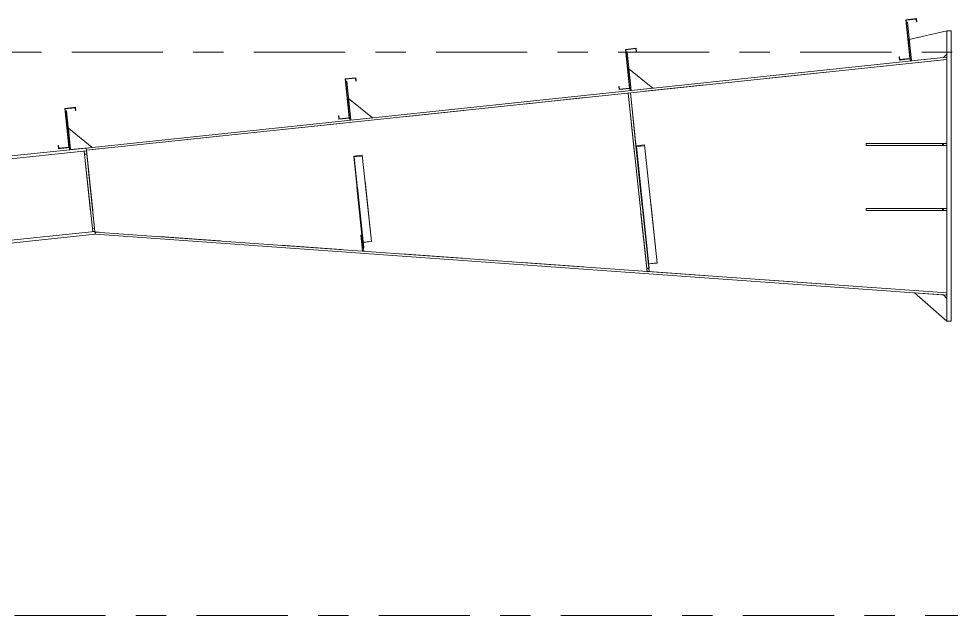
# Model space of a CAD drawing. Header units: millimetres. Extents: x -88 to 735, y -128 to 446.
# Drawn here: x 119.72 to 150.45, y 385.37 to 405.04 of the extents above; entities that cross this region are included whole.
import ezdxf

# ---------------------------------------------------------------- set-up
doc = ezdxf.new("R2010")
doc.units = ezdxf.units.MM
for name, pattern in [('XKITLINE00', [0]), ('XKITLINE02', [4, 2, -2]), ('XKITLINE03', [6, 3, -1, 1, -1])]:
    doc.linetypes.add(name, pattern=pattern)
doc.layers.add('Part', color=2, linetype='Continuous', lineweight=0)
doc.layers.add('S-grid', color=1, linetype='Continuous', lineweight=0)

# ---------------------------------------------------------------- blocks, each defined once
blk = doc.blocks.new('*A510')
at = {"layer": 'Part'}
blk.add_hatch(color=3, dxfattribs=at).paths.add_polyline_path([(140.061, 400.85), (140.345, 400.88), (140.348, 400.852), (140.078, 400.824), (140.134, 400.298), (140.12, 400.297)], flags=17)
blk = doc.blocks.new('*A511')
at = {"layer": 'Part'}
blk.add_hatch(color=3, dxfattribs=at).paths.add_polyline_path([(130.761, 400.504), (131.045, 400.534), (131.047, 400.511), (130.777, 400.483), (130.822, 400.059), (130.808, 400.057)], flags=17)
blk = doc.blocks.new('*A518')
at = {"layer": 'Part'}
blk.add_hatch(color=3, dxfattribs=at).paths.add_polyline_path([(121.244, 402.08), (121.599, 402.118), (121.611, 402.011), (121.598, 402.01), (121.588, 402.104), (121.258, 402.069), (121.393, 400.789), (121.038, 400.751), (121.027, 400.858), (121.04, 400.859), (121.05, 400.766), (121.379, 400.8)], flags=17)
blk = doc.blocks.new('*A519')
at = {"layer": 'Part'}
blk.add_hatch(color=3, dxfattribs=at).paths.add_polyline_path([(121.244, 402.08), (121.599, 402.118), (121.611, 402.011), (121.598, 402.01), (121.588, 402.104), (121.258, 402.069), (121.393, 400.789), (121.038, 400.751), (121.027, 400.858), (121.04, 400.859), (121.05, 400.766), (121.379, 400.8)], flags=17)
blk = doc.blocks.new('*A524')
at = {"layer": 'Part'}
blk.add_hatch(color=3, dxfattribs=at).paths.add_polyline_path([(148.948, 405.002), (149.303, 405.04), (149.314, 404.933), (149.301, 404.932), (149.291, 405.026), (148.962, 404.991), (149.097, 403.711), (148.742, 403.673), (148.73, 403.78), (148.743, 403.781), (148.753, 403.688), (149.083, 403.722)], flags=17)
blk = doc.blocks.new('*A525')
at = {"layer": 'Part'}
blk.add_hatch(color=3, dxfattribs=at).paths.add_polyline_path([(148.948, 405.002), (149.303, 405.04), (149.314, 404.933), (149.301, 404.932), (149.291, 405.026), (148.962, 404.991), (149.097, 403.711), (148.742, 403.673), (148.73, 403.78), (148.743, 403.781), (148.753, 403.688), (149.083, 403.722)], flags=17)
blk = doc.blocks.new('*A526')
at = {"layer": 'Part'}
blk.add_hatch(color=3, dxfattribs=at).paths.add_polyline_path([(130.479, 403.054), (130.834, 403.092), (130.845, 402.985), (130.832, 402.984), (130.822, 403.078), (130.493, 403.043), (130.628, 401.763), (130.273, 401.725), (130.261, 401.832), (130.274, 401.833), (130.284, 401.74), (130.614, 401.774)], flags=17)
blk = doc.blocks.new('*A527')
at = {"layer": 'Part'}
blk.add_hatch(color=3, dxfattribs=at).paths.add_polyline_path([(130.479, 403.054), (130.834, 403.092), (130.845, 402.985), (130.832, 402.984), (130.822, 403.078), (130.493, 403.043), (130.628, 401.763), (130.273, 401.725), (130.261, 401.832), (130.274, 401.833), (130.284, 401.74), (130.614, 401.774)], flags=17)
blk = doc.blocks.new('*A528')
at = {"layer": 'Part'}
blk.add_hatch(color=3, dxfattribs=at).paths.add_polyline_path([(139.713, 404.028), (140.068, 404.066), (140.079, 403.959), (140.067, 403.958), (140.057, 404.052), (139.727, 404.017), (139.862, 402.737), (139.507, 402.699), (139.496, 402.806), (139.509, 402.807), (139.518, 402.714), (139.848, 402.748)], flags=17)
blk = doc.blocks.new('*A529')
at = {"layer": 'Part'}
blk.add_hatch(color=3, dxfattribs=at).paths.add_polyline_path([(139.713, 404.028), (140.068, 404.066), (140.079, 403.959), (140.067, 403.958), (140.057, 404.052), (139.727, 404.017), (139.862, 402.737), (139.507, 402.699), (139.496, 402.806), (139.509, 402.807), (139.518, 402.714), (139.848, 402.748)], flags=17)
blk = doc.blocks.new('*A2057')
at = {"layer": 'S-grid', "color": 1, "linetype": 'XKITLINE03', "lineweight": 0}
blk.add_line((79.477, 403.94), (224.414, 403.94), dxfattribs=at)
blk = doc.blocks.new('*A2058')
at = {"layer": 'S-grid', "color": 1, "linetype": 'XKITLINE03', "lineweight": 0}
blk.add_line((-48.412, 385.368), (395.032, 385.368), dxfattribs=at)
blk = doc.blocks.new('*A2105')
at = {"layer": 'Part', "color": 2, "linetype": 'XKITLINE00', "lineweight": 0}
for p, q in [((121.946, 400.775), (59.689, 394.209)), ((121.956, 400.683), (59.698, 394.116)), ((121.954, 400.704), (121.956, 400.683)), ((122.236, 398.026), (66.568, 392.155)), ((122.236, 398.026), (122.246, 397.934)), ((122.246, 397.934), (66.578, 392.062)), ((66.284, 392.125), (59.979, 391.46)), ((66.294, 392.032), (59.988, 391.367))]:
    blk.add_line(p, q, dxfattribs=at)
at = {"layer": 'Part', "color": 7, "linetype": 'XKITLINE02', "lineweight": 0}
for p, q in [((121.946, 400.775), (121.954, 400.704)), ((121.956, 400.683), (122.236, 398.026)), ((59.689, 394.209), (59.988, 391.367)), ((66.568, 392.155), (66.284, 392.125)), ((66.578, 392.062), (66.294, 392.032))]:
    blk.add_line(p, q, dxfattribs=at)
blk = doc.blocks.new('*A2293')
at = {"layer": 'Part', "color": 7, "linetype": 'XKITLINE02', "lineweight": 0}
for p, q in [((150.303, 400.926), (147.646, 400.926)), ((147.646, 400.854), (147.646, 400.926)), ((150.303, 400.854), (147.646, 400.854)), ((150.16, 400.854), (150.16, 400.926)), ((150.196, 400.854), (150.196, 400.926)), ((150.303, 400.926), (150.303, 400.854))]:
    blk.add_line(p, q, dxfattribs=at)
blk = doc.blocks.new('*A2294')
at = {"layer": 'Part', "color": 7, "linetype": 'XKITLINE02', "lineweight": 0}
for p, q in [((150.303, 398.783), (147.646, 398.783)), ((147.646, 398.711), (147.646, 398.783)), ((150.303, 398.711), (147.646, 398.711)), ((150.16, 398.711), (150.16, 398.783)), ((150.196, 398.711), (150.196, 398.783)), ((150.303, 398.783), (150.303, 398.711))]:
    blk.add_line(p, q, dxfattribs=at)
blk = doc.blocks.new('*A2295')
at = {"layer": 'Part', "color": 2, "linetype": 'XKITLINE00', "lineweight": 0}
for p, q in [((150.303, 400.926), (147.646, 400.926)), ((147.646, 400.926), (147.646, 400.854)), ((150.303, 400.854), (147.646, 400.854)), ((150.16, 400.854), (150.16, 400.926))]:
    blk.add_line(p, q, dxfattribs=at)
at = {"layer": 'Part', "color": 7, "linetype": 'XKITLINE02', "lineweight": 0}
for p, q in [((150.196, 400.854), (150.196, 400.926)), ((150.303, 400.926), (150.303, 400.854))]:
    blk.add_line(p, q, dxfattribs=at)
blk = doc.blocks.new('*A2296')
at = {"layer": 'Part', "color": 2, "linetype": 'XKITLINE00', "lineweight": 0}
for p, q in [((150.303, 398.783), (147.646, 398.783)), ((147.646, 398.783), (147.646, 398.711)), ((150.303, 398.711), (147.646, 398.711)), ((150.16, 398.711), (150.16, 398.783))]:
    blk.add_line(p, q, dxfattribs=at)
at = {"layer": 'Part', "color": 7, "linetype": 'XKITLINE02', "lineweight": 0}
for p, q in [((150.196, 398.711), (150.196, 398.783)), ((150.303, 398.783), (150.303, 398.711))]:
    blk.add_line(p, q, dxfattribs=at)
blk = doc.blocks.new('*A2297')
at = {"layer": 'Part', "color": 2, "linetype": 'XKITLINE00', "lineweight": 0}
for p, q in [((149.234, 396.002), (150.303, 395.069)), ((150.196, 395.933), (150.303, 395.818))]:
    blk.add_line(p, q, dxfattribs=at)
at = {"layer": 'Part', "color": 7, "linetype": 'XKITLINE02', "lineweight": 0}
for p, q in [((150.196, 395.933), (149.234, 396.002)), ((150.303, 395.818), (150.303, 395.069))]:
    blk.add_line(p, q, dxfattribs=at)
blk = doc.blocks.new('*A2341')
at = {"layer": 'Part', "color": 2, "linetype": 'XKITLINE00', "lineweight": 0}
for p, q in [((122.251, 398.005), (122.246, 397.934)), ((150.303, 395.997), (122.251, 398.005)), ((122.246, 397.934), (150.298, 395.926)), ((150.298, 395.926), (150.303, 395.997))]:
    blk.add_line(p, q, dxfattribs=at)
blk = doc.blocks.new('*A2342')
at = {"layer": 'Part', "color": 2, "linetype": 'XKITLINE00', "lineweight": 0}
for p, q in [((150.295, 403.766), (121.946, 400.775)), ((121.954, 400.704), (150.303, 403.694)), ((150.303, 403.694), (150.295, 403.766)), ((121.946, 400.775), (121.954, 400.704))]:
    blk.add_line(p, q, dxfattribs=at)
blk = doc.blocks.new('*A2343')
at = {"layer": 'Part', "color": 7, "linetype": 'XKITLINE02', "lineweight": 0}
for p, q in [((150.303, 403.694), (121.954, 400.704)), ((150.303, 395.997), (150.303, 403.694)), ((121.954, 400.704), (122.238, 398.006)), ((150.303, 395.997), (122.251, 398.005))]:
    blk.add_line(p, q, dxfattribs=at)
at = {"layer": 'Part', "color": 2, "linetype": 'XKITLINE00', "lineweight": 0}
blk.add_line((122.251, 398.005), (122.238, 398.006), dxfattribs=at)
blk = doc.blocks.new('*A2357')
at = {"layer": 'Part', "color": 7, "linetype": 'XKITLINE02', "lineweight": 0}
for p, q in [((131.079, 397.486), (130.761, 400.504)), ((131.093, 397.487), (130.777, 400.483)), ((131.345, 397.688), (131.045, 400.534)), ((131.06, 397.667), (131.344, 397.697)), ((131.075, 397.659), (131.345, 397.688)), ((131.079, 397.486), (131.093, 397.487))]:
    blk.add_line(p, q, dxfattribs=at)
blk = doc.blocks.new('*A2358')
at = {"layer": 'Part', "color": 7, "linetype": 'XKITLINE02', "lineweight": 0}
for p, q in [((140.487, 396.814), (140.061, 400.85)), ((140.501, 396.816), (140.078, 400.824)), ((140.756, 396.983), (140.345, 400.88)), ((140.472, 396.96), (140.756, 396.99)), ((140.487, 396.955), (140.756, 396.983)), ((140.487, 396.814), (140.501, 396.816))]:
    blk.add_line(p, q, dxfattribs=at)
blk = doc.blocks.new('*A2359')
at = {"layer": 'Part', "color": 2, "linetype": 'XKITLINE00', "lineweight": 0}
for p, q in [((121.301, 402), (121.266, 401.996)), ((121.436, 400.722), (121.301, 402)), ((121.393, 400.789), (121.401, 400.718))]:
    blk.add_line(p, q, dxfattribs=at)
at = {"layer": 'Part', "color": 7, "linetype": 'XKITLINE02', "lineweight": 0}
for p, q in [((121.266, 401.996), (121.393, 400.789)), ((121.401, 400.718), (121.436, 400.722))]:
    blk.add_line(p, q, dxfattribs=at)
blk = doc.blocks.new('*A2360')
at = {"layer": 'Part', "color": 2, "linetype": 'XKITLINE00', "lineweight": 0}
blk.add_line((122.147, 400.797), (121.361, 401.432), dxfattribs=at)
at = {"layer": 'Part', "color": 7, "linetype": 'XKITLINE02', "lineweight": 0}
for p, q in [((121.361, 401.432), (121.436, 400.722)), ((121.436, 400.722), (122.147, 400.797))]:
    blk.add_line(p, q, dxfattribs=at)
blk = doc.blocks.new('*A2361')
at = {"layer": 'Part', "color": 7, "linetype": 'XKITLINE02', "lineweight": 0}
for p, q in [((121.956, 400.683), (121.885, 400.676)), ((121.885, 400.676), (122.165, 398.019)), ((121.896, 400.569), (121.967, 400.576)), ((122.236, 398.026), (121.956, 400.683)), ((122.154, 398.125), (122.225, 398.133)), ((122.165, 398.019), (122.236, 398.026))]:
    blk.add_line(p, q, dxfattribs=at)
blk = doc.blocks.new('*A2362')
at = {"layer": 'Part', "color": 7, "linetype": 'XKITLINE02', "lineweight": 0}
for p, q in [((121.956, 400.683), (121.885, 400.676)), ((121.896, 400.569), (121.967, 400.576)), ((122.225, 398.133), (122.154, 398.125)), ((122.236, 398.026), (122.165, 398.019))]:
    blk.add_line(p, q, dxfattribs=at)
at = {"layer": 'Part', "color": 2, "linetype": 'XKITLINE00', "lineweight": 0}
for p, q in [((122.165, 398.019), (121.885, 400.676)), ((121.956, 400.683), (122.236, 398.026))]:
    blk.add_line(p, q, dxfattribs=at)
blk = doc.blocks.new('*A2363')
at = {"layer": 'Part', "color": 2, "linetype": 'XKITLINE00', "lineweight": 0}
for p, q in [((140.345, 400.88), (140.061, 400.85)), ((140.061, 400.85), (140.459, 397.083)), ((140.078, 400.824), (140.348, 400.852)), ((140.501, 396.816), (140.078, 400.824)), ((140.756, 396.983), (140.345, 400.88)), ((140.134, 400.298), (140.12, 400.297)), ((140.487, 396.955), (140.756, 396.983)), ((140.487, 396.814), (140.501, 396.816))]:
    blk.add_line(p, q, dxfattribs=at)
at = {"layer": 'Part', "color": 7, "linetype": 'XKITLINE02', "lineweight": 0}
for p, q in [((140.459, 397.083), (140.487, 396.814)), ((140.472, 396.96), (140.756, 396.99))]:
    blk.add_line(p, q, dxfattribs=at)
blk = doc.blocks.new('*A2364')
at = {"layer": 'Part', "color": 2, "linetype": 'XKITLINE00', "lineweight": 0}
for p, q in [((139.77, 403.948), (139.735, 403.945)), ((139.905, 402.67), (139.77, 403.948)), ((139.862, 402.737), (139.87, 402.666))]:
    blk.add_line(p, q, dxfattribs=at)
at = {"layer": 'Part', "color": 7, "linetype": 'XKITLINE02', "lineweight": 0}
for p, q in [((139.735, 403.945), (139.862, 402.737)), ((139.87, 402.666), (139.905, 402.67))]:
    blk.add_line(p, q, dxfattribs=at)
blk = doc.blocks.new('*A2365')
at = {"layer": 'Part', "color": 7, "linetype": 'XKITLINE02', "lineweight": 0}
for p, q in [((139.806, 402.587), (139.877, 402.595)), ((140.061, 400.85), (140.459, 397.083)), ((140.417, 396.798), (140.488, 396.805)), ((140.427, 396.704), (140.428, 396.691)), ((140.499, 396.699), (140.428, 396.691))]:
    blk.add_line(p, q, dxfattribs=at)
at = {"layer": 'Part', "color": 2, "linetype": 'XKITLINE00', "lineweight": 0}
for p, q in [((140.427, 396.704), (139.806, 402.587)), ((139.877, 402.595), (140.061, 400.85)), ((140.459, 397.083), (140.499, 396.699))]:
    blk.add_line(p, q, dxfattribs=at)
blk = doc.blocks.new('*A2366')
at = {"layer": 'Part', "color": 7, "linetype": 'XKITLINE02', "lineweight": 0}
for p, q in [((139.877, 402.595), (139.806, 402.587)), ((139.806, 402.587), (140.428, 396.691)), ((140.499, 396.699), (139.877, 402.595)), ((140.417, 396.798), (140.488, 396.805)), ((140.428, 396.691), (140.499, 396.699))]:
    blk.add_line(p, q, dxfattribs=at)
blk = doc.blocks.new('*A2367')
at = {"layer": 'Part', "color": 2, "linetype": 'XKITLINE00', "lineweight": 0}
blk.add_line((140.616, 402.745), (139.83, 403.38), dxfattribs=at)
at = {"layer": 'Part', "color": 7, "linetype": 'XKITLINE02', "lineweight": 0}
for p, q in [((139.83, 403.38), (139.905, 402.67)), ((139.905, 402.67), (140.616, 402.745))]:
    blk.add_line(p, q, dxfattribs=at)
blk = doc.blocks.new('*A2368')
at = {"layer": 'Part', "color": 2, "linetype": 'XKITLINE00', "lineweight": 0}
for p, q in [((131.045, 400.534), (130.761, 400.504)), ((130.761, 400.504), (131.054, 397.723)), ((130.777, 400.483), (131.047, 400.511)), ((130.777, 400.483), (130.822, 400.059)), ((131.345, 397.688), (131.045, 400.534)), ((130.822, 400.059), (130.808, 400.057)), ((130.822, 400.059), (131.093, 397.487)), ((131.075, 397.659), (131.345, 397.688)), ((131.079, 397.486), (131.093, 397.487))]:
    blk.add_line(p, q, dxfattribs=at)
at = {"layer": 'Part', "color": 7, "linetype": 'XKITLINE02', "lineweight": 0}
for p, q in [((131.054, 397.723), (131.079, 397.486)), ((131.06, 397.667), (131.344, 397.697))]:
    blk.add_line(p, q, dxfattribs=at)
blk = doc.blocks.new('*A2369')
at = {"layer": 'Part', "color": 7, "linetype": 'XKITLINE02', "lineweight": 0}
for p, q in [((131.035, 397.905), (130.999, 397.901)), ((130.999, 397.901), (131.055, 397.369)), ((131.091, 397.372), (131.035, 397.905)), ((131.044, 397.475), (131.08, 397.479)), ((131.055, 397.369), (131.091, 397.372))]:
    blk.add_line(p, q, dxfattribs=at)
blk = doc.blocks.new('*A2370')
at = {"layer": 'Part', "color": 2, "linetype": 'XKITLINE00', "lineweight": 0}
for p, q in [((130.536, 402.974), (130.5, 402.97)), ((130.671, 401.696), (130.536, 402.974)), ((130.628, 401.763), (130.635, 401.692))]:
    blk.add_line(p, q, dxfattribs=at)
at = {"layer": 'Part', "color": 7, "linetype": 'XKITLINE02', "lineweight": 0}
for p, q in [((130.5, 402.97), (130.628, 401.763)), ((130.635, 401.692), (130.671, 401.696))]:
    blk.add_line(p, q, dxfattribs=at)
blk = doc.blocks.new('*A2371')
at = {"layer": 'Part', "color": 2, "linetype": 'XKITLINE00', "lineweight": 0}
for p, q in [((130.999, 397.901), (131.035, 397.905)), ((131.055, 397.375), (130.999, 397.901)), ((131.054, 397.723), (131.091, 397.372))]:
    blk.add_line(p, q, dxfattribs=at)
at = {"layer": 'Part', "color": 7, "linetype": 'XKITLINE02', "lineweight": 0}
for p, q in [((131.035, 397.905), (131.054, 397.723)), ((131.044, 397.475), (131.08, 397.479)), ((131.055, 397.375), (131.055, 397.369)), ((131.091, 397.372), (131.055, 397.369))]:
    blk.add_line(p, q, dxfattribs=at)
blk = doc.blocks.new('*A2372')
at = {"layer": 'Part', "color": 2, "linetype": 'XKITLINE00', "lineweight": 0}
blk.add_line((131.381, 401.771), (130.596, 402.406), dxfattribs=at)
at = {"layer": 'Part', "color": 7, "linetype": 'XKITLINE02', "lineweight": 0}
for p, q in [((130.596, 402.406), (130.671, 401.696)), ((130.671, 401.696), (131.381, 401.771))]:
    blk.add_line(p, q, dxfattribs=at)
blk = doc.blocks.new('*A2376')
at = {"layer": 'Part', "color": 2, "linetype": 'XKITLINE00', "lineweight": 0}
for p, q in [((150.303, 404.64), (150.303, 395.069)), ((150.446, 404.64), (150.303, 404.64)), ((150.446, 395.069), (150.446, 404.64)), ((150.303, 395.069), (150.446, 395.069))]:
    blk.add_line(p, q, dxfattribs=at)
blk = doc.blocks.new('*A2382')
at = {"layer": 'Part', "color": 2, "linetype": 'XKITLINE00', "lineweight": 0}
for p, q in [((149.005, 404.922), (148.969, 404.919)), ((149.14, 403.644), (149.005, 404.922)), ((149.097, 403.711), (149.104, 403.64))]:
    blk.add_line(p, q, dxfattribs=at)
at = {"layer": 'Part', "color": 7, "linetype": 'XKITLINE02', "lineweight": 0}
for p, q in [((148.969, 404.919), (149.097, 403.711)), ((149.104, 403.64), (149.14, 403.644))]:
    blk.add_line(p, q, dxfattribs=at)
blk = doc.blocks.new('*A2383')
at = {"layer": 'Part', "color": 2, "linetype": 'XKITLINE00', "lineweight": 0}
for p, q in [((150.303, 404.64), (149.065, 404.354)), ((149.065, 404.354), (149.14, 403.644)), ((150.196, 403.755), (150.303, 403.873))]:
    blk.add_line(p, q, dxfattribs=at)
at = {"layer": 'Part', "color": 7, "linetype": 'XKITLINE02', "lineweight": 0}
for p, q in [((150.303, 403.873), (150.303, 404.64)), ((149.14, 403.644), (150.196, 403.755))]:
    blk.add_line(p, q, dxfattribs=at)
blk = doc.blocks.new('*A2396')
at = {"layer": 'Part', "color": 2, "linetype": 'XKITLINE00', "lineweight": 0}
for p, q in [((121.244, 402.08), (121.599, 402.118)), ((121.379, 400.8), (121.244, 402.08)), ((121.588, 402.104), (121.258, 402.069)), ((121.258, 402.069), (121.393, 400.789)), ((121.598, 402.01), (121.588, 402.104)), ((121.611, 402.011), (121.598, 402.01)), ((121.599, 402.118), (121.611, 402.011)), ((121.027, 400.858), (121.04, 400.859)), ((121.038, 400.751), (121.027, 400.858)), ((121.393, 400.789), (121.038, 400.751)), ((121.04, 400.859), (121.05, 400.766)), ((121.05, 400.766), (121.379, 400.8))]:
    blk.add_line(p, q, dxfattribs=at)
blk = doc.blocks.new('*A2397')
at = {"layer": 'Part', "color": 2, "linetype": 'XKITLINE00', "lineweight": 0}
for p, q in [((121.244, 402.08), (121.599, 402.118)), ((121.379, 400.8), (121.244, 402.08)), ((121.588, 402.104), (121.258, 402.069)), ((121.258, 402.069), (121.393, 400.789)), ((121.598, 402.01), (121.588, 402.104)), ((121.611, 402.011), (121.598, 402.01)), ((121.599, 402.118), (121.611, 402.011)), ((121.027, 400.858), (121.04, 400.859)), ((121.038, 400.751), (121.027, 400.858)), ((121.393, 400.789), (121.038, 400.751)), ((121.04, 400.859), (121.05, 400.766)), ((121.05, 400.766), (121.379, 400.8))]:
    blk.add_line(p, q, dxfattribs=at)
blk = doc.blocks.new('*A2403')
at = {"layer": 'Part', "color": 2, "linetype": 'XKITLINE00', "lineweight": 0}
for p, q in [((148.948, 405.002), (149.303, 405.04)), ((149.291, 405.026), (148.962, 404.991)), ((149.301, 404.932), (149.291, 405.026)), ((149.303, 405.04), (149.314, 404.933)), ((149.083, 403.722), (148.948, 405.002)), ((148.962, 404.991), (149.097, 403.711)), ((149.314, 404.933), (149.301, 404.932)), ((148.73, 403.78), (148.743, 403.781)), ((148.742, 403.673), (148.73, 403.78)), ((149.097, 403.711), (148.742, 403.673)), ((148.743, 403.781), (148.753, 403.688)), ((148.753, 403.688), (149.083, 403.722))]:
    blk.add_line(p, q, dxfattribs=at)
blk = doc.blocks.new('*A2404')
at = {"layer": 'Part', "color": 2, "linetype": 'XKITLINE00', "lineweight": 0}
for p, q in [((148.948, 405.002), (149.303, 405.04)), ((149.291, 405.026), (148.962, 404.991)), ((149.301, 404.932), (149.291, 405.026)), ((149.303, 405.04), (149.314, 404.933)), ((149.083, 403.722), (148.948, 405.002)), ((148.962, 404.991), (149.097, 403.711)), ((149.314, 404.933), (149.301, 404.932)), ((148.73, 403.78), (148.743, 403.781)), ((148.742, 403.673), (148.73, 403.78)), ((149.097, 403.711), (148.742, 403.673)), ((148.743, 403.781), (148.753, 403.688)), ((148.753, 403.688), (149.083, 403.722))]:
    blk.add_line(p, q, dxfattribs=at)
blk = doc.blocks.new('*A2405')
at = {"layer": 'Part', "color": 2, "linetype": 'XKITLINE00', "lineweight": 0}
for p, q in [((130.479, 403.054), (130.834, 403.092)), ((130.614, 401.774), (130.479, 403.054)), ((130.822, 403.078), (130.493, 403.043)), ((130.493, 403.043), (130.628, 401.763)), ((130.832, 402.984), (130.822, 403.078)), ((130.845, 402.985), (130.832, 402.984)), ((130.834, 403.092), (130.845, 402.985)), ((130.261, 401.832), (130.274, 401.833)), ((130.273, 401.725), (130.261, 401.832)), ((130.628, 401.763), (130.273, 401.725)), ((130.274, 401.833), (130.284, 401.74)), ((130.284, 401.74), (130.614, 401.774))]:
    blk.add_line(p, q, dxfattribs=at)
blk = doc.blocks.new('*A2406')
at = {"layer": 'Part', "color": 2, "linetype": 'XKITLINE00', "lineweight": 0}
for p, q in [((130.479, 403.054), (130.834, 403.092)), ((130.614, 401.774), (130.479, 403.054)), ((130.822, 403.078), (130.493, 403.043)), ((130.493, 403.043), (130.628, 401.763)), ((130.832, 402.984), (130.822, 403.078)), ((130.845, 402.985), (130.832, 402.984)), ((130.834, 403.092), (130.845, 402.985)), ((130.261, 401.832), (130.274, 401.833)), ((130.273, 401.725), (130.261, 401.832)), ((130.628, 401.763), (130.273, 401.725)), ((130.274, 401.833), (130.284, 401.74)), ((130.284, 401.74), (130.614, 401.774))]:
    blk.add_line(p, q, dxfattribs=at)
blk = doc.blocks.new('*A2407')
at = {"layer": 'Part', "color": 2, "linetype": 'XKITLINE00', "lineweight": 0}
for p, q in [((139.713, 404.028), (140.068, 404.066)), ((139.848, 402.748), (139.713, 404.028)), ((140.057, 404.052), (139.727, 404.017)), ((139.727, 404.017), (139.862, 402.737)), ((140.067, 403.958), (140.057, 404.052)), ((140.079, 403.959), (140.067, 403.958)), ((140.068, 404.066), (140.079, 403.959)), ((139.496, 402.806), (139.509, 402.807)), ((139.507, 402.699), (139.496, 402.806)), ((139.862, 402.737), (139.507, 402.699)), ((139.509, 402.807), (139.518, 402.714)), ((139.518, 402.714), (139.848, 402.748))]:
    blk.add_line(p, q, dxfattribs=at)
blk = doc.blocks.new('*A2408')
at = {"layer": 'Part', "color": 2, "linetype": 'XKITLINE00', "lineweight": 0}
for p, q in [((139.713, 404.028), (140.068, 404.066)), ((139.848, 402.748), (139.713, 404.028)), ((140.057, 404.052), (139.727, 404.017)), ((139.727, 404.017), (139.862, 402.737)), ((140.067, 403.958), (140.057, 404.052)), ((140.079, 403.959), (140.067, 403.958)), ((140.068, 404.066), (140.079, 403.959)), ((139.496, 402.806), (139.509, 402.807)), ((139.507, 402.699), (139.496, 402.806)), ((139.862, 402.737), (139.507, 402.699)), ((139.509, 402.807), (139.518, 402.714)), ((139.518, 402.714), (139.848, 402.748))]:
    blk.add_line(p, q, dxfattribs=at)

msp = doc.modelspace()

# ---------------------------------------------------------------- block references
at = {"lineweight": 0}
for name in ['*A2057', '*A524', '*A525', '*A2403', '*A2404', '*A2382', '*A2383', '*A2376', '*A528', '*A529', '*A2407', '*A2408', '*A2364', '*A2342', '*A2343', '*A2367', '*A526', '*A527', '*A2405', '*A2406', '*A2370', '*A2365', '*A2366', '*A2372', '*A518', '*A519', '*A2396', '*A2397', '*A2359', '*A2360', '*A2105', '*A510', '*A2358', '*A2363', '*A2293', '*A2295', '*A2361', '*A2362', '*A511', '*A2357', '*A2368', '*A2294', '*A2296', '*A2341', '*A2369', '*A2371', '*A2297', '*A2058']:
    msp.add_blockref(name, (0, 0), dxfattribs=at)

doc.saveas('drawing.dxf')
